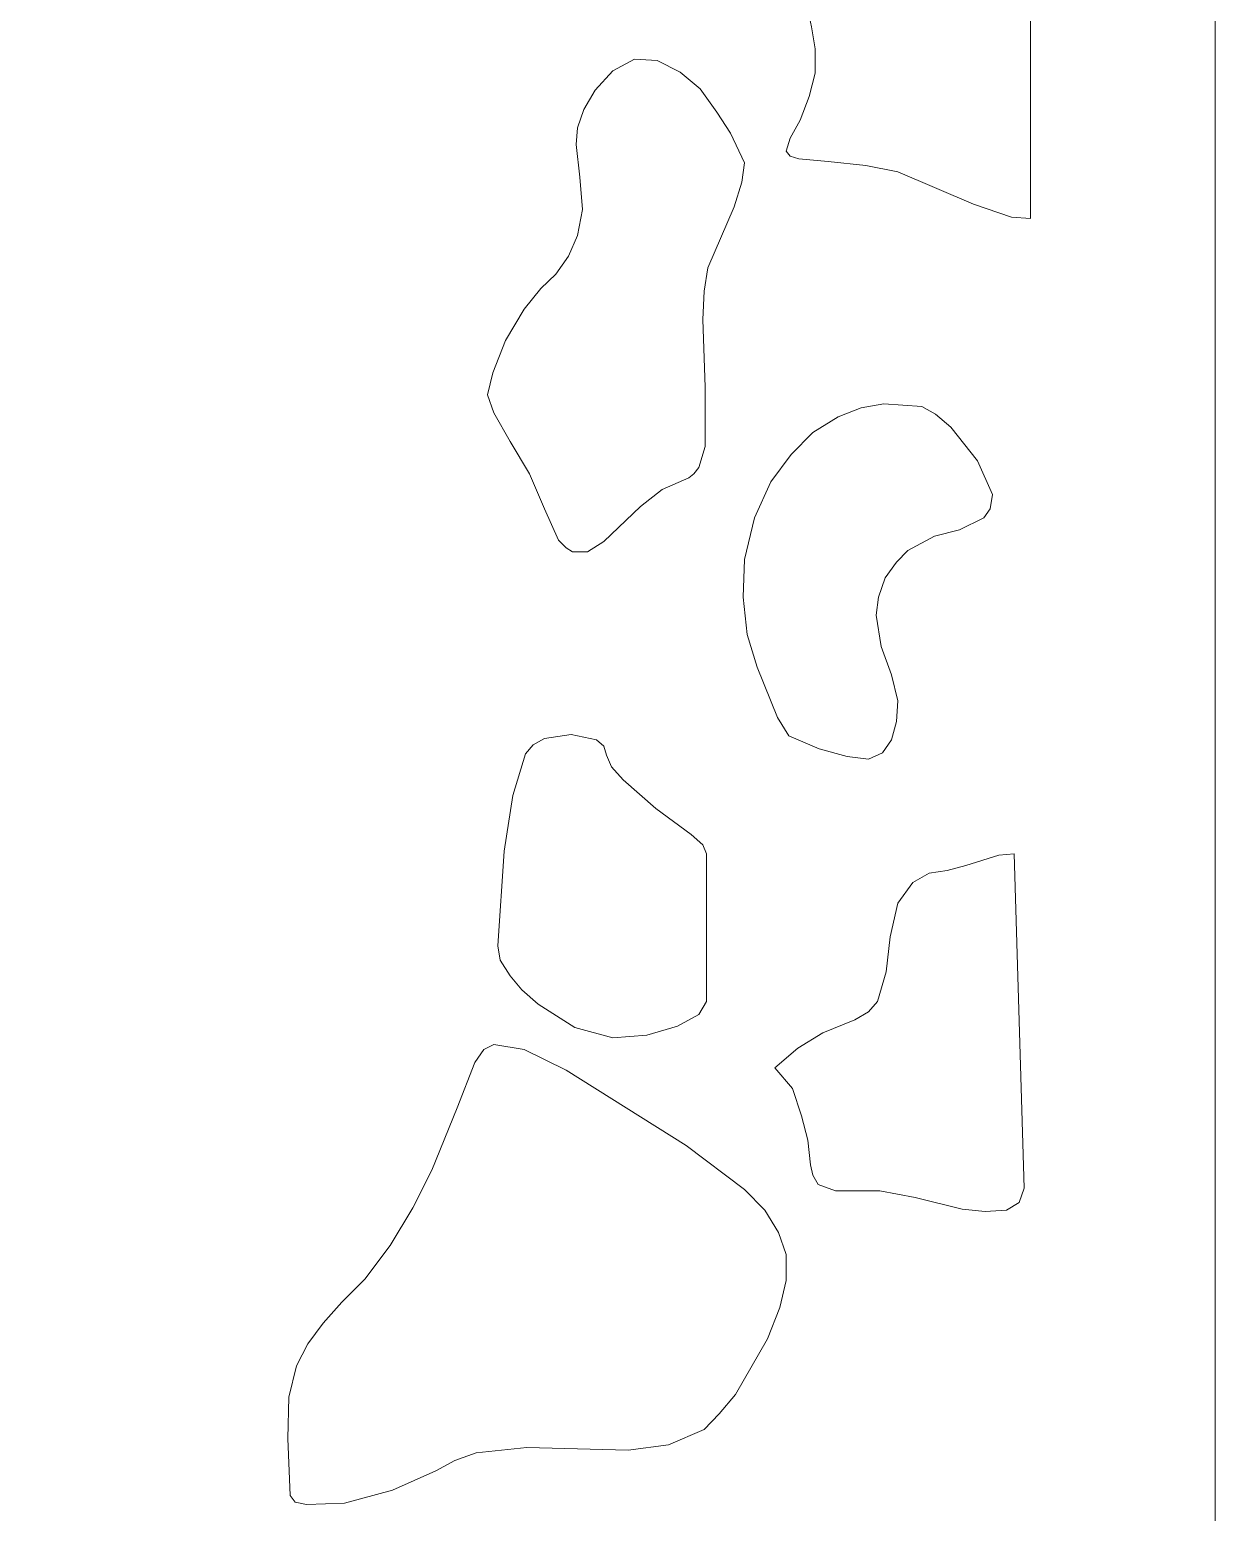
# Model space of a CAD drawing. Header units: centimetres. Extents: x 14.6 to 27.5, y -9.5 to 9.4.
# Drawn here: x 18.731 to 20.903, y 4.019 to 6.737 of the extents above; entities that cross this region are included whole.
import ezdxf

# ---------------------------------------------------------------- set-up
doc = ezdxf.new("R2010")
doc.units = ezdxf.units.CM
doc.header["$MEASUREMENT"] = 0
doc.layers.add('layer 1', color=7, linetype='Continuous')

msp = doc.modelspace()

# ---------------------------------------------------------------- linework, layer by layer
at = {"layer": 'layer 1', "color": 7, "lineweight": 9}
for points, knots in [([(20.90325, -9.49904), (20.90325, -9.49904), (14.60139, -9.50001), (14.60139, -9.50001), (14.60139, -9.50001), (14.60139, -9.50001), (14.60139, 9.40559), (14.60139, 9.40559), (14.60139, 9.40559), (14.60139, 9.40559), (20.90325, 9.40559), (20.90325, 9.40559), (20.90325, 9.40559), (20.90325, 9.40559), (20.90325, -9.49904), (20.90325, -9.49904)], [0, 0, 0, 0, 0.2, 0.2, 0.2, 0.2, 0.4, 0.4, 0.4, 0.4, 0.6, 0.6, 0.6, 0.6, 1, 1, 1, 1]), ([(20.5647, 6.39096), (20.5647, 6.39096), (20.5647, 7.38196), (20.5647, 7.38196), (20.5647, 7.38196), (20.5647, 7.38196), (20.53004, 7.39377), (20.53004, 7.39377), (20.53004, 7.39377), (20.53004, 7.39377), (20.49993, 7.39842), (20.49993, 7.39842), (20.49993, 7.39842), (20.49993, 7.39842), (20.47192, 7.38661), (20.47192, 7.38661), (20.47192, 7.38661), (20.47192, 7.38661), (20.43726, 7.37479), (20.43726, 7.37479), (20.43726, 7.37479), (20.43726, 7.37479), (20.38859, 7.37712), (20.38859, 7.37712), (20.38859, 7.37712), (20.38859, 7.37712), (20.32137, 7.38661), (20.32137, 7.38661), (20.32137, 7.38661), (20.32137, 7.38661), (20.30737, 7.34632), (20.30737, 7.34632), (20.30737, 7.34632), (20.30737, 7.34632), (20.28636, 7.32017), (20.28636, 7.32017), (20.28636, 7.32017), (20.28636, 7.32017), (20.25626, 7.30816), (20.25626, 7.30816), (20.25626, 7.30816), (20.25626, 7.30816), (20.10116, 7.30351), (20.10116, 7.30351), (20.10116, 7.30351), (20.10116, 7.30351), (20.0756, 7.2084), (20.0756, 7.2084), (20.0756, 7.2084), (20.0756, 7.2084), (20.0616, 7.12046), (20.0616, 7.12046), (20.0616, 7.12046), (20.0616, 7.12046), (20.05915, 7.03252), (20.05915, 7.03252), (20.05915, 7.03252), (20.05915, 7.03252), (20.0777, 6.94942), (20.0777, 6.94942), (20.0777, 6.94942), (20.0777, 6.94942), (20.11026, 6.86864), (20.11026, 6.86864), (20.11026, 6.86864), (20.11026, 6.86864), (20.15438, 6.78535), (20.15438, 6.78535), (20.15438, 6.78535), (20.15438, 6.78535), (20.16348, 6.74254), (20.16348, 6.74254), (20.16348, 6.74254), (20.16348, 6.74254), (20.17048, 6.70225), (20.17048, 6.70225), (20.17048, 6.70225), (20.17048, 6.70225), (20.17048, 6.65711), (20.17048, 6.65711), (20.17048, 6.65711), (20.17048, 6.65711), (20.15893, 6.61431), (20.15893, 6.61431), (20.15893, 6.61431), (20.15893, 6.61431), (20.14282, 6.5715), (20.14282, 6.5715), (20.14282, 6.5715), (20.14282, 6.5715), (20.12427, 6.53818), (20.12427, 6.53818), (20.12427, 6.53818), (20.12427, 6.53818), (20.11726, 6.51455), (20.11726, 6.51455), (20.11726, 6.51455), (20.11726, 6.51455), (20.12427, 6.50506), (20.12427, 6.50506), (20.12427, 6.50506), (20.12427, 6.50506), (20.14037, 6.50021), (20.14037, 6.50021), (20.14037, 6.50021), (20.14037, 6.50021), (20.19394, 6.49557), (20.19394, 6.49557), (20.19394, 6.49557), (20.19394, 6.49557), (20.26326, 6.4884), (20.26326, 6.4884), (20.26326, 6.4884), (20.26326, 6.4884), (20.32137, 6.47639), (20.32137, 6.47639), (20.32137, 6.47639), (20.32137, 6.47639), (20.46037, 6.41711), (20.46037, 6.41711), (20.46037, 6.41711), (20.46037, 6.41711), (20.53004, 6.39329), (20.53004, 6.39329), (20.53004, 6.39329), (20.53004, 6.39329), (20.5647, 6.39096), (20.5647, 6.39096)], [0, 0, 0, 0, 0.030303, 0.030303, 0.030303, 0.030303, 0.0606061, 0.0606061, 0.0606061, 0.0606061, 0.0909091, 0.0909091, 0.0909091, 0.0909091, 0.1212121, 0.1212121, 0.1212121, 0.1212121, 0.1515152, 0.1515152, 0.1515152, 0.1515152, 0.1818182, 0.1818182, 0.1818182, 0.1818182, 0.2121212, 0.2121212, 0.2121212, 0.2121212, 0.2424242, 0.2424242, 0.2424242, 0.2424242, 0.2727273, 0.2727273, 0.2727273, 0.2727273, 0.3030303, 0.3030303, 0.3030303, 0.3030303, 0.3333333, 0.3333333, 0.3333333, 0.3333333, 0.3636364, 0.3636364, 0.3636364, 0.3636364, 0.3939394, 0.3939394, 0.3939394, 0.3939394, 0.4242424, 0.4242424, 0.4242424, 0.4242424, 0.4545455, 0.4545455, 0.4545455, 0.4545455, 0.4848485, 0.4848485, 0.4848485, 0.4848485, 0.5151515, 0.5151515, 0.5151515, 0.5151515, 0.5454545, 0.5454545, 0.5454545, 0.5454545, 0.5757576, 0.5757576, 0.5757576, 0.5757576, 0.6060606, 0.6060606, 0.6060606, 0.6060606, 0.6363636, 0.6363636, 0.6363636, 0.6363636, 0.6666667, 0.6666667, 0.6666667, 0.6666667, 0.6969697, 0.6969697, 0.6969697, 0.6969697, 0.7272727, 0.7272727, 0.7272727, 0.7272727, 0.7575758, 0.7575758, 0.7575758, 0.7575758, 0.7878788, 0.7878788, 0.7878788, 0.7878788, 0.8181818, 0.8181818, 0.8181818, 0.8181818, 0.8484848, 0.8484848, 0.8484848, 0.8484848, 0.8787879, 0.8787879, 0.8787879, 0.8787879, 0.9090909, 0.9090909, 0.9090909, 0.9090909, 0.9393939, 0.9393939, 0.9393939, 0.9393939, 1, 1, 1, 1]), ([(19.93871, 5.91561), (19.93871, 5.91561), (19.94816, 5.92278), (19.94816, 5.92278), (19.94816, 5.92278), (19.94816, 5.92278), (19.95727, 5.9346), (19.95727, 5.9346), (19.95727, 5.9346), (19.95727, 5.9346), (19.96882, 5.97275), (19.96882, 5.97275), (19.96882, 5.97275), (19.96882, 5.97275), (19.96882, 6.08201), (19.96882, 6.08201), (19.96882, 6.08201), (19.96882, 6.08201), (19.96427, 6.20559), (19.96427, 6.20559), (19.96427, 6.20559), (19.96427, 6.20559), (19.96672, 6.25789), (19.96672, 6.25789), (19.96672, 6.25789), (19.96672, 6.25789), (19.97337, 6.3007), (19.97337, 6.3007), (19.97337, 6.3007), (19.97337, 6.3007), (20.02204, 6.41227), (20.02204, 6.41227), (20.02204, 6.41227), (20.02204, 6.41227), (20.03604, 6.45741), (20.03604, 6.45741), (20.03604, 6.45741), (20.03604, 6.45741), (20.04059, 6.49305), (20.04059, 6.49305), (20.04059, 6.49305), (20.04059, 6.49305), (20.01538, 6.54767), (20.01538, 6.54767), (20.01538, 6.54767), (20.01538, 6.54767), (19.98983, 6.58583), (19.98983, 6.58583), (19.98983, 6.58583), (19.98983, 6.58583), (19.95972, 6.62864), (19.95972, 6.62864), (19.95972, 6.62864), (19.95972, 6.62864), (19.92261, 6.65944), (19.92261, 6.65944), (19.92261, 6.65944), (19.92261, 6.65944), (19.88059, 6.68075), (19.88059, 6.68075), (19.88059, 6.68075), (19.88059, 6.68075), (19.83893, 6.68327), (19.83893, 6.68327), (19.83893, 6.68327), (19.83893, 6.68327), (19.79972, 6.66176), (19.79972, 6.66176), (19.79972, 6.66176), (19.79972, 6.66176), (19.76716, 6.62612), (19.76716, 6.62612), (19.76716, 6.62612), (19.76716, 6.62612), (19.74615, 6.59048), (19.74615, 6.59048), (19.74615, 6.59048), (19.74615, 6.59048), (19.7346, 6.55736), (19.7346, 6.55736), (19.7346, 6.55736), (19.7346, 6.55736), (19.7325, 6.52636), (19.7325, 6.52636), (19.7325, 6.52636), (19.7325, 6.52636), (19.73915, 6.4669), (19.73915, 6.4669), (19.73915, 6.4669), (19.73915, 6.4669), (19.74405, 6.40762), (19.74405, 6.40762), (19.74405, 6.40762), (19.74405, 6.40762), (19.7346, 6.35997), (19.7346, 6.35997), (19.7346, 6.35997), (19.7346, 6.35997), (19.7185, 6.32201), (19.7185, 6.32201), (19.7185, 6.32201), (19.7185, 6.32201), (19.69539, 6.28869), (19.69539, 6.28869), (19.69539, 6.28869), (19.69539, 6.28869), (19.66738, 6.26254), (19.66738, 6.26254), (19.66738, 6.26254), (19.66738, 6.26254), (19.63727, 6.22457), (19.63727, 6.22457), (19.63727, 6.22457), (19.63727, 6.22457), (19.60261, 6.16762), (19.60261, 6.16762), (19.60261, 6.16762), (19.60261, 6.16762), (19.57951, 6.10815), (19.57951, 6.10815), (19.57951, 6.10815), (19.57951, 6.10815), (19.57005, 6.06767), (19.57005, 6.06767), (19.57005, 6.06767), (19.57005, 6.06767), (19.58161, 6.03455), (19.58161, 6.03455), (19.58161, 6.03455), (19.58161, 6.03455), (19.61172, 5.98225), (19.61172, 5.98225), (19.61172, 5.98225), (19.61172, 5.98225), (19.64673, 5.92278), (19.64673, 5.92278), (19.64673, 5.92278), (19.64673, 5.92278), (19.67438, 5.85866), (19.67438, 5.85866), (19.67438, 5.85866), (19.67438, 5.85866), (19.69994, 5.80152), (19.69994, 5.80152), (19.69994, 5.80152), (19.69994, 5.80152), (19.71395, 5.78738), (19.71395, 5.78738), (19.71395, 5.78738), (19.71395, 5.78738), (19.7255, 5.78021), (19.7255, 5.78021), (19.7255, 5.78021), (19.7255, 5.78021), (19.75316, 5.78021), (19.75316, 5.78021), (19.75316, 5.78021), (19.75316, 5.78021), (19.78327, 5.7992), (19.78327, 5.7992), (19.78327, 5.7992), (19.78327, 5.7992), (19.85049, 5.86331), (19.85049, 5.86331), (19.85049, 5.86331), (19.85049, 5.86331), (19.89005, 5.89431), (19.89005, 5.89431), (19.89005, 5.89431), (19.89005, 5.89431), (19.93871, 5.91561), (19.93871, 5.91561)], [0, 0, 0, 0, 0.0227273, 0.0227273, 0.0227273, 0.0227273, 0.0454545, 0.0454545, 0.0454545, 0.0454545, 0.0681818, 0.0681818, 0.0681818, 0.0681818, 0.0909091, 0.0909091, 0.0909091, 0.0909091, 0.1136364, 0.1136364, 0.1136364, 0.1136364, 0.1363636, 0.1363636, 0.1363636, 0.1363636, 0.1590909, 0.1590909, 0.1590909, 0.1590909, 0.1818182, 0.1818182, 0.1818182, 0.1818182, 0.2045455, 0.2045455, 0.2045455, 0.2045455, 0.2272727, 0.2272727, 0.2272727, 0.2272727, 0.25, 0.25, 0.25, 0.25, 0.2727273, 0.2727273, 0.2727273, 0.2727273, 0.2954545, 0.2954545, 0.2954545, 0.2954545, 0.3181818, 0.3181818, 0.3181818, 0.3181818, 0.3409091, 0.3409091, 0.3409091, 0.3409091, 0.3636364, 0.3636364, 0.3636364, 0.3636364, 0.3863636, 0.3863636, 0.3863636, 0.3863636, 0.4090909, 0.4090909, 0.4090909, 0.4090909, 0.4318182, 0.4318182, 0.4318182, 0.4318182, 0.4545455, 0.4545455, 0.4545455, 0.4545455, 0.4772727, 0.4772727, 0.4772727, 0.4772727, 0.5, 0.5, 0.5, 0.5, 0.5227273, 0.5227273, 0.5227273, 0.5227273, 0.5454545, 0.5454545, 0.5454545, 0.5454545, 0.5681818, 0.5681818, 0.5681818, 0.5681818, 0.5909091, 0.5909091, 0.5909091, 0.5909091, 0.6136364, 0.6136364, 0.6136364, 0.6136364, 0.6363636, 0.6363636, 0.6363636, 0.6363636, 0.6590909, 0.6590909, 0.6590909, 0.6590909, 0.6818182, 0.6818182, 0.6818182, 0.6818182, 0.7045455, 0.7045455, 0.7045455, 0.7045455, 0.7272727, 0.7272727, 0.7272727, 0.7272727, 0.75, 0.75, 0.75, 0.75, 0.7727273, 0.7727273, 0.7727273, 0.7727273, 0.7954545, 0.7954545, 0.7954545, 0.7954545, 0.8181818, 0.8181818, 0.8181818, 0.8181818, 0.8409091, 0.8409091, 0.8409091, 0.8409091, 0.8636364, 0.8636364, 0.8636364, 0.8636364, 0.8863636, 0.8863636, 0.8863636, 0.8863636, 0.9090909, 0.9090909, 0.9090909, 0.9090909, 0.9318182, 0.9318182, 0.9318182, 0.9318182, 0.9545455, 0.9545455, 0.9545455, 0.9545455, 1, 1, 1, 1]), ([(20.12182, 5.44278), (20.12182, 5.44278), (20.10116, 5.4761), (20.10116, 5.4761), (20.10116, 5.4761), (20.10116, 5.4761), (20.06405, 5.56869), (20.06405, 5.56869), (20.06405, 5.56869), (20.06405, 5.56869), (20.04549, 5.62815), (20.04549, 5.62815), (20.04549, 5.62815), (20.04549, 5.62815), (20.03849, 5.69692), (20.03849, 5.69692), (20.03849, 5.69692), (20.03849, 5.69692), (20.04059, 5.76588), (20.04059, 5.76588), (20.04059, 5.76588), (20.04059, 5.76588), (20.05915, 5.842), (20.05915, 5.842), (20.05915, 5.842), (20.05915, 5.842), (20.08926, 5.90845), (20.08926, 5.90845), (20.08926, 5.90845), (20.08926, 5.90845), (20.12637, 5.95842), (20.12637, 5.95842), (20.12637, 5.95842), (20.12637, 5.95842), (20.16593, 5.99891), (20.16593, 5.99891), (20.16593, 5.99891), (20.16593, 5.99891), (20.21214, 6.02738), (20.21214, 6.02738), (20.21214, 6.02738), (20.21214, 6.02738), (20.25415, 6.04404), (20.25415, 6.04404), (20.25415, 6.04404), (20.25415, 6.04404), (20.29582, 6.05101), (20.29582, 6.05101), (20.29582, 6.05101), (20.29582, 6.05101), (20.36549, 6.04636), (20.36549, 6.04636), (20.36549, 6.04636), (20.36549, 6.04636), (20.39069, 6.03203), (20.39069, 6.03203), (20.39069, 6.03203), (20.39069, 6.03203), (20.4187, 6.0084), (20.4187, 6.0084), (20.4187, 6.0084), (20.4187, 6.0084), (20.46737, 5.94661), (20.46737, 5.94661), (20.46737, 5.94661), (20.46737, 5.94661), (20.49503, 5.88481), (20.49503, 5.88481), (20.49503, 5.88481), (20.49503, 5.88481), (20.49047, 5.85866), (20.49047, 5.85866), (20.49047, 5.85866), (20.49047, 5.85866), (20.47892, 5.842), (20.47892, 5.842), (20.47892, 5.842), (20.47892, 5.842), (20.43481, 5.8205), (20.43481, 5.8205), (20.43481, 5.8205), (20.43481, 5.8205), (20.38859, 5.80869), (20.38859, 5.80869), (20.38859, 5.80869), (20.38859, 5.80869), (20.33993, 5.78254), (20.33993, 5.78254), (20.33993, 5.78254), (20.33993, 5.78254), (20.31892, 5.76123), (20.31892, 5.76123), (20.31892, 5.76123), (20.31892, 5.76123), (20.29827, 5.73256), (20.29827, 5.73256), (20.29827, 5.73256), (20.29827, 5.73256), (20.28636, 5.69692), (20.28636, 5.69692), (20.28636, 5.69692), (20.28636, 5.69692), (20.28181, 5.6638), (20.28181, 5.6638), (20.28181, 5.6638), (20.28181, 5.6638), (20.29127, 5.60665), (20.29127, 5.60665), (20.29127, 5.60665), (20.29127, 5.60665), (20.30982, 5.55435), (20.30982, 5.55435), (20.30982, 5.55435), (20.30982, 5.55435), (20.32137, 5.5069), (20.32137, 5.5069), (20.32137, 5.5069), (20.32137, 5.5069), (20.31892, 5.46893), (20.31892, 5.46893), (20.31892, 5.46893), (20.31892, 5.46893), (20.30982, 5.43561), (20.30982, 5.43561), (20.30982, 5.43561), (20.30982, 5.43561), (20.29337, 5.41179), (20.29337, 5.41179), (20.29337, 5.41179), (20.29337, 5.41179), (20.26781, 5.39997), (20.26781, 5.39997), (20.26781, 5.39997), (20.26781, 5.39997), (20.2286, 5.40462), (20.2286, 5.40462), (20.2286, 5.40462), (20.2286, 5.40462), (20.17748, 5.41895), (20.17748, 5.41895), (20.17748, 5.41895), (20.17748, 5.41895), (20.12182, 5.44278), (20.12182, 5.44278)], [0, 0, 0, 0, 0.027027, 0.027027, 0.027027, 0.027027, 0.0540541, 0.0540541, 0.0540541, 0.0540541, 0.0810811, 0.0810811, 0.0810811, 0.0810811, 0.1081081, 0.1081081, 0.1081081, 0.1081081, 0.1351351, 0.1351351, 0.1351351, 0.1351351, 0.1621622, 0.1621622, 0.1621622, 0.1621622, 0.1891892, 0.1891892, 0.1891892, 0.1891892, 0.2162162, 0.2162162, 0.2162162, 0.2162162, 0.2432432, 0.2432432, 0.2432432, 0.2432432, 0.2702703, 0.2702703, 0.2702703, 0.2702703, 0.2972973, 0.2972973, 0.2972973, 0.2972973, 0.3243243, 0.3243243, 0.3243243, 0.3243243, 0.3513514, 0.3513514, 0.3513514, 0.3513514, 0.3783784, 0.3783784, 0.3783784, 0.3783784, 0.4054054, 0.4054054, 0.4054054, 0.4054054, 0.4324324, 0.4324324, 0.4324324, 0.4324324, 0.4594595, 0.4594595, 0.4594595, 0.4594595, 0.4864865, 0.4864865, 0.4864865, 0.4864865, 0.5135135, 0.5135135, 0.5135135, 0.5135135, 0.5405405, 0.5405405, 0.5405405, 0.5405405, 0.5675676, 0.5675676, 0.5675676, 0.5675676, 0.5945946, 0.5945946, 0.5945946, 0.5945946, 0.6216216, 0.6216216, 0.6216216, 0.6216216, 0.6486486, 0.6486486, 0.6486486, 0.6486486, 0.6756757, 0.6756757, 0.6756757, 0.6756757, 0.7027027, 0.7027027, 0.7027027, 0.7027027, 0.7297297, 0.7297297, 0.7297297, 0.7297297, 0.7567568, 0.7567568, 0.7567568, 0.7567568, 0.7837838, 0.7837838, 0.7837838, 0.7837838, 0.8108108, 0.8108108, 0.8108108, 0.8108108, 0.8378378, 0.8378378, 0.8378378, 0.8378378, 0.8648649, 0.8648649, 0.8648649, 0.8648649, 0.8918919, 0.8918919, 0.8918919, 0.8918919, 0.9189189, 0.9189189, 0.9189189, 0.9189189, 0.9459459, 0.9459459, 0.9459459, 0.9459459, 1, 1, 1, 1]), ([(19.58861, 5.05769), (19.58861, 5.05769), (19.59316, 5.03154), (19.59316, 5.03154), (19.59316, 5.03154), (19.59316, 5.03154), (19.61172, 5.00307), (19.61172, 5.00307), (19.61172, 5.00307), (19.61172, 5.00307), (19.63272, 4.97692), (19.63272, 4.97692), (19.63272, 4.97692), (19.63272, 4.97692), (19.66283, 4.95077), (19.66283, 4.95077), (19.66283, 4.95077), (19.66283, 4.95077), (19.73005, 4.90796), (19.73005, 4.90796), (19.73005, 4.90796), (19.73005, 4.90796), (19.79972, 4.88898), (19.79972, 4.88898), (19.79972, 4.88898), (19.79972, 4.88898), (19.86204, 4.89382), (19.86204, 4.89382), (19.86204, 4.89382), (19.86204, 4.89382), (19.91771, 4.91048), (19.91771, 4.91048), (19.91771, 4.91048), (19.91771, 4.91048), (19.95727, 4.93179), (19.95727, 4.93179), (19.95727, 4.93179), (19.95727, 4.93179), (19.97127, 4.95561), (19.97127, 4.95561), (19.97127, 4.95561), (19.97127, 4.95561), (19.97127, 5.22641), (19.97127, 5.22641), (19.97127, 5.22641), (19.97127, 5.22641), (19.96427, 5.24307), (19.96427, 5.24307), (19.96427, 5.24307), (19.96427, 5.24307), (19.94326, 5.26205), (19.94326, 5.26205), (19.94326, 5.26205), (19.94326, 5.26205), (19.87849, 5.3097), (19.87849, 5.3097), (19.87849, 5.3097), (19.87849, 5.3097), (19.81828, 5.362), (19.81828, 5.362), (19.81828, 5.362), (19.81828, 5.362), (19.79727, 5.38564), (19.79727, 5.38564), (19.79727, 5.38564), (19.79727, 5.38564), (19.78817, 5.40714), (19.78817, 5.40714), (19.78817, 5.40714), (19.78817, 5.40714), (19.78327, 5.4238), (19.78327, 5.4238), (19.78327, 5.4238), (19.78327, 5.4238), (19.76961, 5.43561), (19.76961, 5.43561), (19.76961, 5.43561), (19.76961, 5.43561), (19.72305, 5.4451), (19.72305, 5.4451), (19.72305, 5.4451), (19.72305, 5.4451), (19.67438, 5.43794), (19.67438, 5.43794), (19.67438, 5.43794), (19.67438, 5.43794), (19.65338, 5.42612), (19.65338, 5.42612), (19.65338, 5.42612), (19.65338, 5.42612), (19.63972, 5.40946), (19.63972, 5.40946), (19.63972, 5.40946), (19.63972, 5.40946), (19.61662, 5.33334), (19.61662, 5.33334), (19.61662, 5.33334), (19.61662, 5.33334), (19.60016, 5.23125), (19.60016, 5.23125), (19.60016, 5.23125), (19.60016, 5.23125), (19.58861, 5.05769), (19.58861, 5.05769)], [0, 0, 0, 0, 0.037037, 0.037037, 0.037037, 0.037037, 0.0740741, 0.0740741, 0.0740741, 0.0740741, 0.1111111, 0.1111111, 0.1111111, 0.1111111, 0.1481481, 0.1481481, 0.1481481, 0.1481481, 0.1851852, 0.1851852, 0.1851852, 0.1851852, 0.2222222, 0.2222222, 0.2222222, 0.2222222, 0.2592593, 0.2592593, 0.2592593, 0.2592593, 0.2962963, 0.2962963, 0.2962963, 0.2962963, 0.3333333, 0.3333333, 0.3333333, 0.3333333, 0.3703704, 0.3703704, 0.3703704, 0.3703704, 0.4074074, 0.4074074, 0.4074074, 0.4074074, 0.4444444, 0.4444444, 0.4444444, 0.4444444, 0.4814815, 0.4814815, 0.4814815, 0.4814815, 0.5185185, 0.5185185, 0.5185185, 0.5185185, 0.5555556, 0.5555556, 0.5555556, 0.5555556, 0.5925926, 0.5925926, 0.5925926, 0.5925926, 0.6296296, 0.6296296, 0.6296296, 0.6296296, 0.6666667, 0.6666667, 0.6666667, 0.6666667, 0.7037037, 0.7037037, 0.7037037, 0.7037037, 0.7407407, 0.7407407, 0.7407407, 0.7407407, 0.7777778, 0.7777778, 0.7777778, 0.7777778, 0.8148148, 0.8148148, 0.8148148, 0.8148148, 0.8518519, 0.8518519, 0.8518519, 0.8518519, 0.8888889, 0.8888889, 0.8888889, 0.8888889, 0.9259259, 0.9259259, 0.9259259, 0.9259259, 1, 1, 1, 1]), ([(20.12882, 4.79639), (20.12882, 4.79639), (20.14492, 4.74641), (20.14492, 4.74641), (20.14492, 4.74641), (20.14492, 4.74641), (20.15683, 4.70128), (20.15683, 4.70128), (20.15683, 4.70128), (20.15683, 4.70128), (20.16138, 4.65614), (20.16138, 4.65614), (20.16138, 4.65614), (20.16138, 4.65614), (20.16593, 4.63716), (20.16593, 4.63716), (20.16593, 4.63716), (20.16593, 4.63716), (20.17538, 4.6205), (20.17538, 4.6205), (20.17538, 4.6205), (20.17538, 4.6205), (20.20759, 4.60869), (20.20759, 4.60869), (20.20759, 4.60869), (20.20759, 4.60869), (20.28881, 4.60869), (20.28881, 4.60869), (20.28881, 4.60869), (20.28881, 4.60869), (20.35358, 4.59668), (20.35358, 4.59668), (20.35358, 4.59668), (20.35358, 4.59668), (20.43971, 4.57537), (20.43971, 4.57537), (20.43971, 4.57537), (20.43971, 4.57537), (20.48137, 4.57053), (20.48137, 4.57053), (20.48137, 4.57053), (20.48137, 4.57053), (20.52058, 4.57304), (20.52058, 4.57304), (20.52058, 4.57304), (20.52058, 4.57304), (20.54404, 4.58718), (20.54404, 4.58718), (20.54404, 4.58718), (20.54404, 4.58718), (20.55314, 4.61333), (20.55314, 4.61333), (20.55314, 4.61333), (20.55314, 4.61333), (20.53459, 5.22641), (20.53459, 5.22641), (20.53459, 5.22641), (20.53459, 5.22641), (20.50693, 5.22409), (20.50693, 5.22409), (20.50693, 5.22409), (20.50693, 5.22409), (20.44636, 5.2051), (20.44636, 5.2051), (20.44636, 5.2051), (20.44636, 5.2051), (20.4117, 5.19561), (20.4117, 5.19561), (20.4117, 5.19561), (20.4117, 5.19561), (20.37914, 5.19077), (20.37914, 5.19077), (20.37914, 5.19077), (20.37914, 5.19077), (20.34903, 5.17411), (20.34903, 5.17411), (20.34903, 5.17411), (20.34903, 5.17411), (20.32137, 5.13614), (20.32137, 5.13614), (20.32137, 5.13614), (20.32137, 5.13614), (20.30737, 5.07435), (20.30737, 5.07435), (20.30737, 5.07435), (20.30737, 5.07435), (20.30037, 5.01024), (20.30037, 5.01024), (20.30037, 5.01024), (20.30037, 5.01024), (20.28426, 4.95561), (20.28426, 4.95561), (20.28426, 4.95561), (20.28426, 4.95561), (20.26781, 4.93663), (20.26781, 4.93663), (20.26781, 4.93663), (20.26781, 4.93663), (20.2426, 4.92229), (20.2426, 4.92229), (20.2426, 4.92229), (20.2426, 4.92229), (20.18448, 4.89847), (20.18448, 4.89847), (20.18448, 4.89847), (20.18448, 4.89847), (20.13827, 4.86999), (20.13827, 4.86999), (20.13827, 4.86999), (20.13827, 4.86999), (20.09626, 4.83435), (20.09626, 4.83435), (20.09626, 4.83435), (20.09626, 4.83435), (20.12882, 4.79639), (20.12882, 4.79639)], [0, 0, 0, 0, 0.0333333, 0.0333333, 0.0333333, 0.0333333, 0.0666667, 0.0666667, 0.0666667, 0.0666667, 0.1, 0.1, 0.1, 0.1, 0.1333333, 0.1333333, 0.1333333, 0.1333333, 0.1666667, 0.1666667, 0.1666667, 0.1666667, 0.2, 0.2, 0.2, 0.2, 0.2333333, 0.2333333, 0.2333333, 0.2333333, 0.2666667, 0.2666667, 0.2666667, 0.2666667, 0.3, 0.3, 0.3, 0.3, 0.3333333, 0.3333333, 0.3333333, 0.3333333, 0.3666667, 0.3666667, 0.3666667, 0.3666667, 0.4, 0.4, 0.4, 0.4, 0.4333333, 0.4333333, 0.4333333, 0.4333333, 0.4666667, 0.4666667, 0.4666667, 0.4666667, 0.5, 0.5, 0.5, 0.5, 0.5333333, 0.5333333, 0.5333333, 0.5333333, 0.5666667, 0.5666667, 0.5666667, 0.5666667, 0.6, 0.6, 0.6, 0.6, 0.6333333, 0.6333333, 0.6333333, 0.6333333, 0.6666667, 0.6666667, 0.6666667, 0.6666667, 0.7, 0.7, 0.7, 0.7, 0.7333333, 0.7333333, 0.7333333, 0.7333333, 0.7666667, 0.7666667, 0.7666667, 0.7666667, 0.8, 0.8, 0.8, 0.8, 0.8333333, 0.8333333, 0.8333333, 0.8333333, 0.8666667, 0.8666667, 0.8666667, 0.8666667, 0.9, 0.9, 0.9, 0.9, 0.9333333, 0.9333333, 0.9333333, 0.9333333, 1, 1, 1, 1]), ([(19.3915, 4.50873), (19.3915, 4.50873), (19.43316, 4.57769), (19.43316, 4.57769), (19.43316, 4.57769), (19.43316, 4.57769), (19.46817, 4.64665), (19.46817, 4.64665), (19.46817, 4.64665), (19.46817, 4.64665), (19.51439, 4.76074), (19.51439, 4.76074), (19.51439, 4.76074), (19.51439, 4.76074), (19.54695, 4.84384), (19.54695, 4.84384), (19.54695, 4.84384), (19.54695, 4.84384), (19.56305, 4.86767), (19.56305, 4.86767), (19.56305, 4.86767), (19.56305, 4.86767), (19.58161, 4.87716), (19.58161, 4.87716), (19.58161, 4.87716), (19.58161, 4.87716), (19.63727, 4.86767), (19.63727, 4.86767), (19.63727, 4.86767), (19.63727, 4.86767), (19.71395, 4.8297), (19.71395, 4.8297), (19.71395, 4.8297), (19.71395, 4.8297), (19.93416, 4.69178), (19.93416, 4.69178), (19.93416, 4.69178), (19.93416, 4.69178), (20.04059, 4.61101), (20.04059, 4.61101), (20.04059, 4.61101), (20.04059, 4.61101), (20.0777, 4.57304), (20.0777, 4.57304), (20.0777, 4.57304), (20.0777, 4.57304), (20.10326, 4.53256), (20.10326, 4.53256), (20.10326, 4.53256), (20.10326, 4.53256), (20.11726, 4.49227), (20.11726, 4.49227), (20.11726, 4.49227), (20.11726, 4.49227), (20.11726, 4.44462), (20.11726, 4.44462), (20.11726, 4.44462), (20.11726, 4.44462), (20.10571, 4.39484), (20.10571, 4.39484), (20.10571, 4.39484), (20.10571, 4.39484), (20.0826, 4.33769), (20.0826, 4.33769), (20.0826, 4.33769), (20.0826, 4.33769), (20.02449, 4.23561), (20.02449, 4.23561), (20.02449, 4.23561), (20.02449, 4.23561), (19.99438, 4.19997), (19.99438, 4.19997), (19.99438, 4.19997), (19.99438, 4.19997), (19.96672, 4.1713), (19.96672, 4.1713), (19.96672, 4.1713), (19.96672, 4.1713), (19.9016, 4.14283), (19.9016, 4.14283), (19.9016, 4.14283), (19.9016, 4.14283), (19.82738, 4.13333), (19.82738, 4.13333), (19.82738, 4.13333), (19.82738, 4.13333), (19.64182, 4.13818), (19.64182, 4.13818), (19.64182, 4.13818), (19.64182, 4.13818), (19.54905, 4.12868), (19.54905, 4.12868), (19.54905, 4.12868), (19.54905, 4.12868), (19.50984, 4.11435), (19.50984, 4.11435), (19.50984, 4.11435), (19.50984, 4.11435), (19.47518, 4.09537), (19.47518, 4.09537), (19.47518, 4.09537), (19.47518, 4.09537), (19.39605, 4.05973), (19.39605, 4.05973), (19.39605, 4.05973), (19.39605, 4.05973), (19.30818, 4.0359), (19.30818, 4.0359), (19.30818, 4.0359), (19.30818, 4.0359), (19.23851, 4.03358), (19.23851, 4.03358), (19.23851, 4.03358), (19.23851, 4.03358), (19.2175, 4.03822), (19.2175, 4.03822), (19.2175, 4.03822), (19.2175, 4.03822), (19.2084, 4.05023), (19.2084, 4.05023), (19.2084, 4.05023), (19.2084, 4.05023), (19.20385, 4.15464), (19.20385, 4.15464), (19.20385, 4.15464), (19.20385, 4.15464), (19.20595, 4.23077), (19.20595, 4.23077), (19.20595, 4.23077), (19.20595, 4.23077), (19.21995, 4.28772), (19.21995, 4.28772), (19.21995, 4.28772), (19.21995, 4.28772), (19.24096, 4.3282), (19.24096, 4.3282), (19.24096, 4.3282), (19.24096, 4.3282), (19.26861, 4.36617), (19.26861, 4.36617), (19.26861, 4.36617), (19.26861, 4.36617), (19.30327, 4.40433), (19.30327, 4.40433), (19.30327, 4.40433), (19.30327, 4.40433), (19.34529, 4.44694), (19.34529, 4.44694), (19.34529, 4.44694), (19.34529, 4.44694), (19.3915, 4.50873), (19.3915, 4.50873)], [0, 0, 0, 0, 0.025641, 0.025641, 0.025641, 0.025641, 0.0512821, 0.0512821, 0.0512821, 0.0512821, 0.0769231, 0.0769231, 0.0769231, 0.0769231, 0.1025641, 0.1025641, 0.1025641, 0.1025641, 0.1282051, 0.1282051, 0.1282051, 0.1282051, 0.1538462, 0.1538462, 0.1538462, 0.1538462, 0.1794872, 0.1794872, 0.1794872, 0.1794872, 0.2051282, 0.2051282, 0.2051282, 0.2051282, 0.2307692, 0.2307692, 0.2307692, 0.2307692, 0.2564103, 0.2564103, 0.2564103, 0.2564103, 0.2820513, 0.2820513, 0.2820513, 0.2820513, 0.3076923, 0.3076923, 0.3076923, 0.3076923, 0.3333333, 0.3333333, 0.3333333, 0.3333333, 0.3589744, 0.3589744, 0.3589744, 0.3589744, 0.3846154, 0.3846154, 0.3846154, 0.3846154, 0.4102564, 0.4102564, 0.4102564, 0.4102564, 0.4358974, 0.4358974, 0.4358974, 0.4358974, 0.4615385, 0.4615385, 0.4615385, 0.4615385, 0.4871795, 0.4871795, 0.4871795, 0.4871795, 0.5128205, 0.5128205, 0.5128205, 0.5128205, 0.5384615, 0.5384615, 0.5384615, 0.5384615, 0.5641026, 0.5641026, 0.5641026, 0.5641026, 0.5897436, 0.5897436, 0.5897436, 0.5897436, 0.6153846, 0.6153846, 0.6153846, 0.6153846, 0.6410256, 0.6410256, 0.6410256, 0.6410256, 0.6666667, 0.6666667, 0.6666667, 0.6666667, 0.6923077, 0.6923077, 0.6923077, 0.6923077, 0.7179487, 0.7179487, 0.7179487, 0.7179487, 0.7435897, 0.7435897, 0.7435897, 0.7435897, 0.7692308, 0.7692308, 0.7692308, 0.7692308, 0.7948718, 0.7948718, 0.7948718, 0.7948718, 0.8205128, 0.8205128, 0.8205128, 0.8205128, 0.8461538, 0.8461538, 0.8461538, 0.8461538, 0.8717949, 0.8717949, 0.8717949, 0.8717949, 0.8974359, 0.8974359, 0.8974359, 0.8974359, 0.9230769, 0.9230769, 0.9230769, 0.9230769, 0.9487179, 0.9487179, 0.9487179, 0.9487179, 1, 1, 1, 1])]:
    msp.add_open_spline(points, degree=3, knots=knots, dxfattribs=at)

doc.saveas('drawing.dxf')
